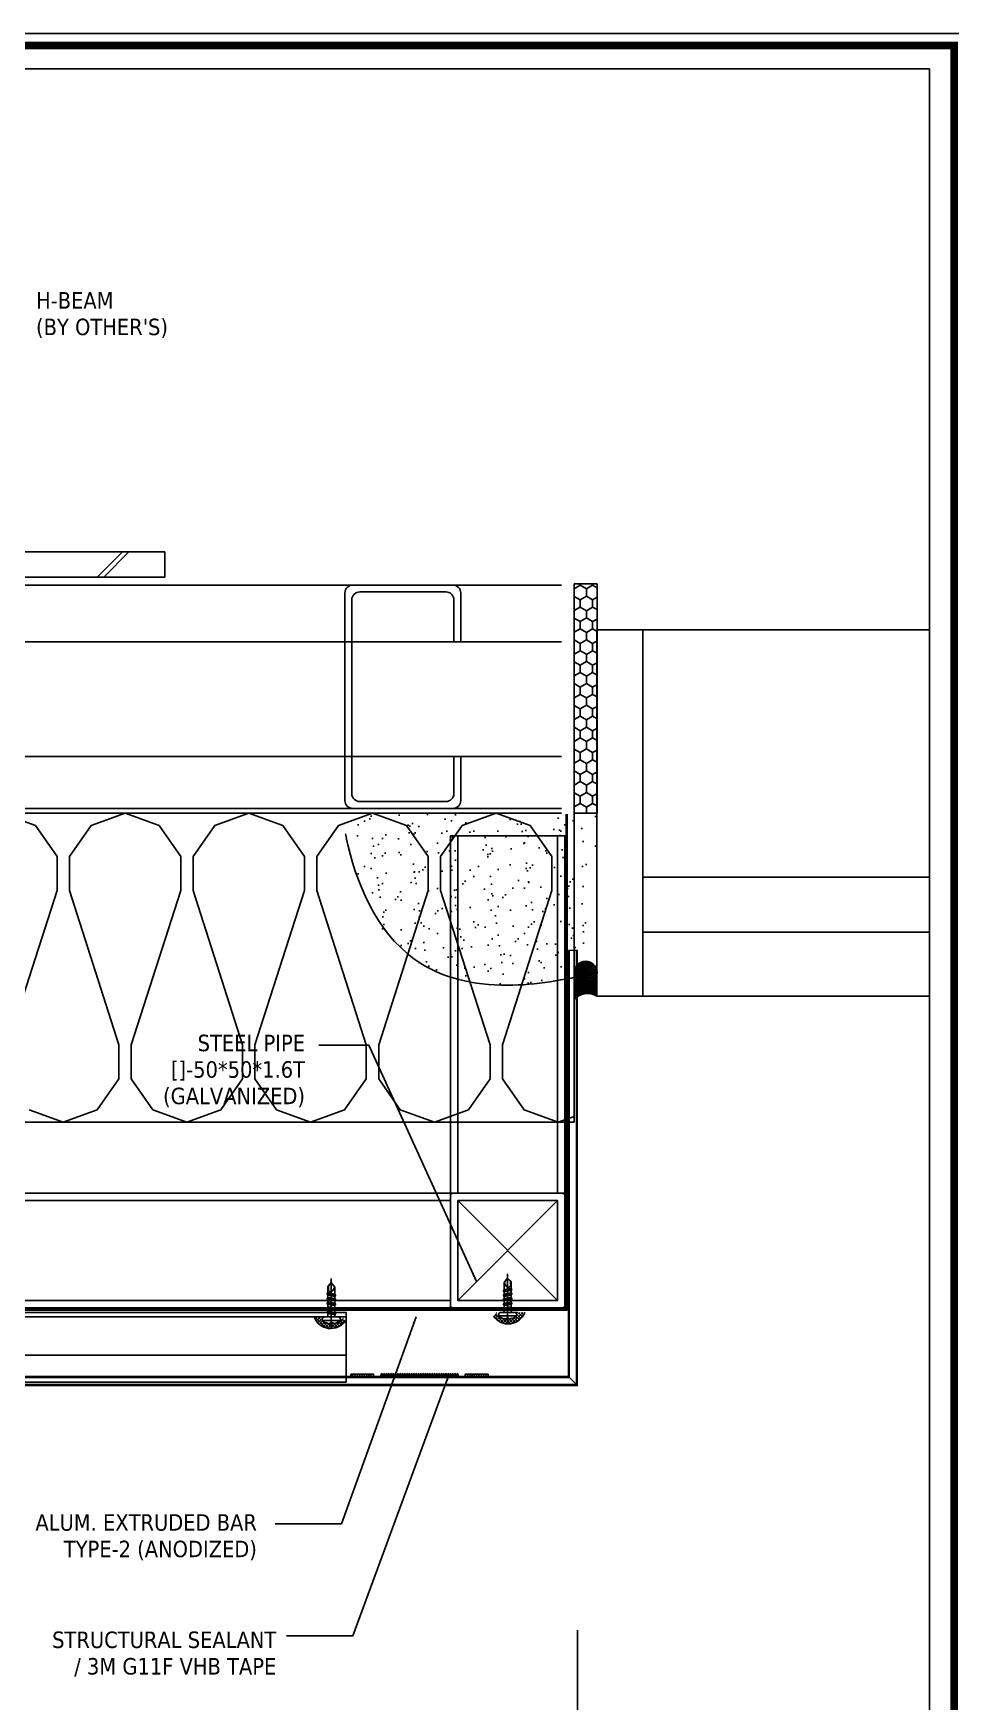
# Model space of a CAD drawing. Header units: millimetres. Extents: x 7297 to 60227, y -7497 to 19324.
# Drawn here: x 10566 to 10966, y 2849 to 3577 of the extents above; entities that cross this region are included whole.
import ezdxf

# ---------------------------------------------------------------- set-up
doc = ezdxf.new("R2010")
doc.units = ezdxf.units.MM
doc.linetypes.add('HIDDEN', pattern=[0.375, 0.25, -0.125])
for name, color, linetype in [('NS_AL_MOLD', 7, 'Continuous'), ('NS_CAULKING', 8, 'Continuous'), ('NS_COL_CYAN', 4, 'Continuous'), ('NS_COL_D-GREY', 8, 'Continuous'), ('NS_COL_L-GREY', 8, 'Continuous'), ('NS_DIM', 1, 'Continuous'), ('NS_FORM', 7, 'Continuous'), ('NS_FRAME', 253, 'Continuous'), ('NS_GASKET_3M', 150, 'Continuous'), ('NS_INSUL', 8, 'Continuous'), ('NS_PIPE_FRAME', 2, 'Continuous'), ('NS_RIVET_SCREW', 1, 'Continuous'), ('NS_TEXT', 2, 'Continuous'), ('NS_WATERPROOF', 150, 'Continuous')]:
    doc.layers.add(name, color=color, linetype=linetype)
doc.layers.add('NS_AL_PANEL', color=32, linetype='Continuous', lineweight=9)
doc.styles.add('Expo M', font='Expo M.ttf')
doc.dimstyles.new('DS2', dxfattribs={"dimscale": 2, "dimtxt": 1.8, "dimasz": 1.5, "dimexe": 1, "dimexo": 1, "dimgap": 0.5, "dimtad": 1, "dimtoh": 1, "dimdec": 1, "dimzin": 1, "dimdsep": 46, "dimtxsty": 'Expo M', "dimcen": 2, "dimadec": 1, "dimazin": 0, "dimtfac": 1, "dimtdec": 4, "dimtix": 1, "dimtmove": 1, "dimatfit": 3, "dimfxl": 1, "dimtolj": 1, "dimtzin": 1, "dimarcsym": 0})
doc.dimstyles.new('N-SPACE', dxfattribs={"dimscale": 4, "dimtxt": 1.8, "dimasz": 1.5, "dimexe": 1, "dimexo": 1, "dimgap": 1, "dimtad": 1, "dimtoh": 1, "dimdec": 1, "dimzin": 1, "dimdsep": 46, "dimtxsty": 'Expo M', "dimcen": 2, "dimclrd": 1, "dimclre": 1, "dimclrt": 2, "dimadec": 1, "dimazin": 0, "dimtfac": 1, "dimtdec": 1, "dimtix": 1, "dimtmove": 1, "dimatfit": 3, "dimfxl": 1, "dimtolj": 1, "dimtzin": 1, "dimarcsym": 0})

# ---------------------------------------------------------------- blocks, each defined once
blk = doc.blocks.new('FRAME')
blk.add_lwpolyline([(159676.03, 94666.83), (159696.03, 94666.83), (159696.03, 94506.83), (159676.03, 94506.83), (159676.03, 94666.83)])
blk = doc.blocks.new('n-mid-bar')
blk.add_line((889.29, 1849.78), (885.29, 1849.78))
blk = doc.blocks.new('피스')
for p, q in [((-4, 1.5), (-4, 1)), ((-4, 1.5), (4, 1.5)), ((-3, 0), (3, 0)), ((-0.5, 2.98), (-0.4, 2.3)), ((-0.4, 2.3), (0.4, 2.3)), ((0, 4.99), (0, -16.77)), ((0.5, 2.98), (0.4, 2.3)), ((4, 1.5), (4, 1)), ((2, -1.5), (-2, -2)), ((-1.5, -1.5), (-2, -2)), ((-2, -2), (-1.5, -2.5)), ((-1.5, -3.5), (-2, -4)), ((2, -3.5), (-2, -4)), ((-2, -4), (-1.5, -4.5)), ((-1.5, -5.5), (-2, -6)), ((2, -5.5), (-2, -6)), ((-2, -6), (-1.5, -6.5)), ((-1.5, -0.5), (-1.5, -1.5)), ((1.5, -1), (-1.5, -1.5)), ((1.5, -2), (-1.5, -2.5)), ((-1.5, -2.5), (-1.5, -3.5)), ((1.5, -3), (-1.5, -3.5)), ((1.5, -4), (-1.5, -4.5)), ((-1.5, -4.5), (-1.5, -5.5)), ((1.5, -5), (-1.5, -5.5)), ((1.5, -6), (-1.5, -6.5)), ((-1.5, -6.5), (-1.5, -7.5)), ((1.5, -7), (-1.5, -7.5)), ((1.5, -0.5), (1.5, -1)), ((1.5, -1), (2, -1.5)), ((2, -1.5), (1.5, -2)), ((1.5, -2), (1.5, -3)), ((1.5, -3), (2, -3.5)), ((2, -3.5), (1.5, -4)), ((1.5, -4), (1.5, -5)), ((1.5, -5), (2, -5.5)), ((2, -5.5), (1.5, -6)), ((1.5, -6), (1.5, -7)), ((1.5, -7), (2, -7.5)), ((-1.5, -7.5), (-2, -8)), ((2, -7.5), (-2, -8)), ((-2, -8), (-1.5, -8.5)), ((-1.5, -9.5), (-2, -10)), ((2, -9.5), (-2, -10)), ((-2, -10), (-1.5, -10.5)), ((1.5, -8), (-1.5, -8.5)), ((-1.5, -8.5), (-1.5, -9.5)), ((1.5, -9), (-1.5, -9.5)), ((1.5, -10), (-1.5, -10.5)), ((-1.5, -10.5), (-1.5, -13.5)), ((0, -15), (-1.5, -13.5)), ((-1.27, -13.54), (-1.27, -11.97)), ((0, -15), (-1.27, -13.54)), ((0, -15), (1.5, -13.03)), ((1.5, -13.03), (0.6, -11.47)), ((2, -7.5), (1.5, -8)), ((1.5, -8), (1.5, -9)), ((1.5, -9), (2, -9.5)), ((2, -9.5), (1.5, -10)), ((1.5, -10), (1.5, -13.03))]:
    blk.add_line(p, q)
for centre, radius, start, end in [((0, -3.08), 6.08, 94.71456, 131.11209), ((-3, 1), 1, 180, 270), ((-2, -0.5), 0.5, 0, 90), ((0, -3.08), 6.08, 48.88791, 85.28544), ((2, -0.5), 0.5, 90, 180), ((3, 1), 1, 270, 0), ((-0.27, -11.97), 1, 30.08633, 180)]:
    blk.add_arc(centre, radius, start, end)
blk = doc.blocks.new('N-SCREW')
blk.add_blockref('피스', (17.25, -1.03))
blk = doc.blocks.new('*D788')
at = {"layer": 'NS_DIM', "color": 1, "lineweight": -2, "transparency": 16777216}
for p, q in [((10363.07, 2879.85), (10363.07, 2805.22)), ((10803.57, 2879.85), (10803.57, 2805.22)), ((10797.57, 2809.22), (10369.07, 2809.22))]:
    blk.add_line(p, q, dxfattribs=at)
at = {"layer": 'NS_DIM', "color": 1, "transparency": 16777216}
for points in [[(10369.07, 2810.22), (10369.07, 2808.22), (10363.07, 2809.22)], [(10797.57, 2810.22), (10797.57, 2808.22), (10803.57, 2809.22)]]:
    blk.add_solid(points, dxfattribs=at)
at = {"layer": 'NS_DIM', "color": 2, "transparency": 16777216, "insert": (10583.32, 2817), "char_height": 7.2, "attachment_point": 5, "style": 'Expo M'}
blk.add_mtext('\\A1;MODULE DIM', dxfattribs=at)
blk = doc.blocks.new('AL-TEMPLATE')
at = {"color": 7, "ltscale": 2}
blk.add_lwpolyline([(1972.34, 1515.25), (1972.34, 921.25), (2812.34, 921.25), (2812.34, 1515.25)], close=True, dxfattribs=at)
at = {"color": 8, "const_width": 2.5}
blk.add_lwpolyline([(1976.34, 1509.45), (2808.34, 1509.45), (2808.34, 927.05), (1976.34, 927.05)], close=True, dxfattribs=at)
at = {"color": 9}
blk.add_lwpolyline([(1984.07, 1501.32), (2709.08, 1501.32), (2709.08, 935.18), (1984.07, 935.18)], close=True, dxfattribs=at)
blk = doc.blocks.new('*U98')
for p, q in [((1, 50), (0, 50)), ((0, 49), (0, 50)), ((0, 49), (0, 1)), ((49, 50), (1, 50)), ((3.2, 3.2), (46.8, 46.8)), ((46.8, 3.2), (3.2, 46.8)), ((49, 50), (50, 50)), ((50, 49), (50, 50)), ((50, 1), (50, 49)), ((0, 1), (0, 0)), ((1, 0), (0, 0)), ((50, 1), (50, 0)), ((1, 0), (49, 0)), ((49, 0), (50, 0))]:
    blk.add_line(p, q)
blk.add_lwpolyline([(3.2, 46.8), (3.2, 3.2), (46.8, 3.2), (46.8, 46.8)], close=True)
for centre, start, end in [((1, 49), 90, 180), ((49, 49), 0, 90), ((1, 1), 180, 270), ((49, 1), 270, 0)]:
    blk.add_arc(centre, 1, start, end)
blk = doc.blocks.new('*U185')
blk.add_lwpolyline([(0, 0), (50, 0), (50, 385), (0, 385)], close=True)
at = {"linetype": 'HIDDEN'}
blk.add_lwpolyline([(3.2, 0), (46.8, 0), (46.8, 385), (3.2, 385)], close=True, dxfattribs=at)
blk = doc.blocks.new('*U184')
blk.add_lwpolyline([(0, 0), (50, 0), (50, 156), (0, 156)], close=True)
at = {"linetype": 'HIDDEN'}
blk.add_lwpolyline([(3.2, 0), (46.8, 0), (46.8, 156), (3.2, 156)], close=True, dxfattribs=at)

msp = doc.modelspace()

# ---------------------------------------------------------------- hatches: boundary and pattern name
at = {"layer": 'NS_CAULKING'}
h = msp.add_hatch(dxfattribs=at)
h.set_pattern_fill('HONEY', color=256, scale=0.149999, angle=-180, style=0)
h.set_pattern_definition([(180, (-594537.29595, -909095.0152), (-0.71437227822, -0.41244302533), [0.4762481855, -0.95249637096]), (300, (-594537.29595, -909095.0152), (0.71437227666, -0.41244302803), [0.4762481855, -0.95249637096]), (240, (-594537.29595, -909095.0152), (-1.56e-09, -0.82488605336), [-0.95249637096, 0.4762481855])])
edge = h.paths.add_edge_path()
edge.add_arc((10807.07, 3166.96), 5, 180, 540, ccw=False)
h = msp.add_hatch(dxfattribs=at)
h.set_pattern_fill('ANSI37', color=256, scale=0.149999, angle=-90, style=0)
h.set_pattern_definition([(315, (923050.74613, -551639.6342), (0.33675832148, 0.33675832148), []), (45, (923050.74613, -551639.6342), (-0.33675832148, 0.33675832148), [])])
edge = h.paths.add_edge_path()
edge.add_line((10802.07, 3164.11), (10802.07, 3166.97))
edge.add_arc((10807.07, 3166.96), 5, 179.95167, 360)
edge.add_line((10812.07, 3166.96), (10812.07, 3156.61))
edge.add_arc((10807.9, 3150.28), 7.57, 56.64362, 140.41793)
edge.add_line((10802.07, 3155.11), (10802.07, 3164.11))
h = msp.add_hatch(dxfattribs=at)
h.set_pattern_fill('ANSI37', color=256, scale=0.3, style=0, pattern_type=2)
h.set_pattern_definition([(45, (-748113.4097, -86006.9889), (-0.6735192091, 0.6735192091), []), (135, (-748113.4097, -86006.9889), (-0.6735192091, -0.6735192091), [])])
h.paths.add_polyline_path([(10702.24, 3014.94), (10700.99, 3016.61), (10700.73, 3016.61), (10700.73, 3015.98), (10700.73, 3015.95), (10700.73, 3015.93), (10700.73, 3015.9), (10700.73, 3015.87), (10700.73, 3015.84), (10700.73, 3015.81), (10700.72, 3015.78), (10700.72, 3015.75), (10700.71, 3015.72), (10700.71, 3015.68), (10700.7, 3015.65), (10700.69, 3015.62), (10700.69, 3015.59), (10700.68, 3015.56), (10700.67, 3015.53), (10700.66, 3015.5), (10700.65, 3015.47), (10700.63, 3015.44), (10700.62, 3015.41), (10700.61, 3015.38), (10700.6, 3015.35), (10700.58, 3015.32), (10700.56, 3015.29), (10700.55, 3015.27), (10700.53, 3015.24), (10700.51, 3015.21), (10700.5, 3015.18), (10700.48, 3015.15), (10700.46, 3015.13), (10700.44, 3015.1), (10700.42, 3015.07), (10700.39, 3015.05), (10700.37, 3015.02), (10700.35, 3015), (10700.33, 3014.98), (10700.3, 3014.95), (10700.28, 3014.93), (10700.25, 3014.91), (10700.23, 3014.89), (10700.2, 3014.87), (10700.17, 3014.85), (10700.15, 3014.83), (10700.12, 3014.81), (10700.09, 3014.79), (10700.06, 3014.78), (10700.04, 3014.76), (10700.01, 3014.74), (10699.98, 3014.73), (10699.95, 3014.72), (10699.92, 3014.7), (10699.89, 3014.69), (10699.86, 3014.68), (10699.83, 3014.67), (10699.8, 3014.66), (10699.78, 3014.65), (10699.75, 3014.64), (10699.72, 3014.63), (10699.69, 3014.62), (10699.66, 3014.62), (10699.63, 3014.61), (10699.6, 3014.6), (10699.57, 3014.6), (10699.54, 3014.59), (10699.51, 3014.59), (10699.09, 3014.48), (10698.67, 3014.38), (10698.46, 3014.34), (10698.25, 3014.3), (10698.03, 3014.26), (10697.81, 3014.23), (10697.6, 3014.2), (10697.38, 3014.17), (10697.16, 3014.15), (10696.94, 3014.14), (10696.72, 3014.12), (10696.51, 3014.11), (10696.29, 3014.11), (10696.07, 3014.11), (10695.85, 3014.11), (10695.63, 3014.11), (10695.41, 3014.12), (10695.19, 3014.14), (10694.97, 3014.15), (10694.75, 3014.17), (10694.53, 3014.2), (10694.32, 3014.23), (10694.1, 3014.26), (10693.89, 3014.3), (10693.67, 3014.34), (10693.46, 3014.38), (10693.04, 3014.48), (10692.62, 3014.59), (10692.59, 3014.59), (10692.56, 3014.6), (10692.54, 3014.6), (10692.51, 3014.61), (10692.48, 3014.61), (10692.45, 3014.62), (10692.42, 3014.63), (10692.39, 3014.64), (10692.36, 3014.64), (10692.34, 3014.65), (10692.31, 3014.66), (10692.28, 3014.67), (10692.25, 3014.68), (10692.22, 3014.7), (10692.19, 3014.71), (10692.17, 3014.72), (10692.14, 3014.74), (10692.11, 3014.75), (10692.08, 3014.77), (10692.06, 3014.78), (10692.03, 3014.8), (10692, 3014.82), (10691.98, 3014.83), (10691.95, 3014.85), (10691.93, 3014.87), (10691.9, 3014.89), (10691.88, 3014.91), (10691.85, 3014.93), (10691.83, 3014.96), (10691.81, 3014.98), (10691.78, 3015), (10691.76, 3015.03), (10691.74, 3015.05), (10691.72, 3015.07), (10691.7, 3015.1), (10691.68, 3015.12), (10691.66, 3015.15), (10691.64, 3015.18), (10691.62, 3015.2), (10691.61, 3015.23), (10691.59, 3015.26), (10691.57, 3015.28), (10691.56, 3015.31), (10691.54, 3015.34), (10691.53, 3015.37), (10691.52, 3015.4), (10691.5, 3015.43), (10691.49, 3015.45), (10691.48, 3015.48), (10691.47, 3015.51), (10691.46, 3015.54), (10691.45, 3015.57), (10691.44, 3015.6), (10691.44, 3015.63), (10691.43, 3015.66), (10691.42, 3015.69), (10691.42, 3015.72), (10691.41, 3015.75), (10691.41, 3015.78), (10691.41, 3015.8), (10691.4, 3015.83), (10691.4, 3015.86), (10691.4, 3015.89), (10691.4, 3015.92), (10691.4, 3016.61), (10688.55, 3016.61), (10688.65, 3016.38), (10688.75, 3016.14), (10688.86, 3015.91), (10688.98, 3015.68), (10689.11, 3015.45), (10689.24, 3015.23), (10689.39, 3015.01), (10689.54, 3014.79), (10689.7, 3014.58), (10689.87, 3014.37), (10690.05, 3014.17), (10690.23, 3013.97), (10690.42, 3013.78), (10690.62, 3013.59), (10690.82, 3013.42), (10691.03, 3013.25), (10691.25, 3013.08), (10691.47, 3012.93), (10691.7, 3012.78), (10691.93, 3012.64), (10692.16, 3012.51), (10692.4, 3012.39), (10692.65, 3012.27), (10692.89, 3012.17), (10693.14, 3012.07), (10693.39, 3011.98), (10693.64, 3011.91), (10693.89, 3011.84), (10694.14, 3011.78), (10694.39, 3011.72), (10694.64, 3011.68), (10694.89, 3011.65), (10695.15, 3011.62), (10695.4, 3011.6), (10695.66, 3011.59), (10695.92, 3011.59), (10696.18, 3011.6), (10696.44, 3011.61), (10696.7, 3011.64), (10696.96, 3011.67), (10697.23, 3011.71), (10697.49, 3011.77), (10697.75, 3011.83), (10698.01, 3011.9), (10698.27, 3011.98), (10698.53, 3012.07), (10698.78, 3012.17), (10699.03, 3012.27), (10699.27, 3012.39), (10699.51, 3012.51), (10699.75, 3012.64), (10699.98, 3012.78), (10700.21, 3012.93), (10700.43, 3013.09), (10700.64, 3013.25), (10700.85, 3013.41), (10701.05, 3013.59), (10701.24, 3013.77), (10701.43, 3013.95), (10701.61, 3014.14), (10701.78, 3014.34), (10701.94, 3014.54), (10702.09, 3014.74)], flags=0)
h = msp.add_hatch(dxfattribs=at)
h.set_pattern_fill('ANSI37', color=256, scale=0.3, angle=90, style=0, pattern_type=2)
h.set_pattern_definition([(135, (99813.165, -747617.5915), (-0.6735192091, -0.6735192091), []), (225, (99813.165, -747617.5915), (0.6735192091, -0.6735192091), [])])
h.paths.add_polyline_path([(10766.89, 3016.94), (10768.14, 3018.61), (10768.4, 3018.61), (10768.4, 3017.98), (10768.4, 3017.95), (10768.4, 3017.93), (10768.4, 3017.9), (10768.4, 3017.87), (10768.4, 3017.84), (10768.41, 3017.81), (10768.41, 3017.78), (10768.41, 3017.75), (10768.42, 3017.72), (10768.43, 3017.68), (10768.43, 3017.65), (10768.44, 3017.62), (10768.45, 3017.59), (10768.46, 3017.56), (10768.46, 3017.53), (10768.48, 3017.5), (10768.49, 3017.47), (10768.5, 3017.44), (10768.51, 3017.41), (10768.52, 3017.38), (10768.54, 3017.35), (10768.55, 3017.32), (10768.57, 3017.29), (10768.58, 3017.27), (10768.6, 3017.24), (10768.62, 3017.21), (10768.64, 3017.18), (10768.66, 3017.15), (10768.68, 3017.13), (10768.7, 3017.1), (10768.72, 3017.07), (10768.74, 3017.05), (10768.76, 3017.02), (10768.78, 3017), (10768.81, 3016.98), (10768.83, 3016.95), (10768.86, 3016.93), (10768.88, 3016.91), (10768.91, 3016.89), (10768.93, 3016.87), (10768.96, 3016.85), (10768.99, 3016.83), (10769.01, 3016.81), (10769.04, 3016.79), (10769.07, 3016.78), (10769.1, 3016.76), (10769.12, 3016.74), (10769.15, 3016.73), (10769.18, 3016.72), (10769.21, 3016.7), (10769.24, 3016.69), (10769.27, 3016.68), (10769.3, 3016.67), (10769.33, 3016.66), (10769.36, 3016.65), (10769.39, 3016.64), (10769.42, 3016.63), (10769.45, 3016.62), (10769.48, 3016.62), (10769.5, 3016.61), (10769.53, 3016.6), (10769.56, 3016.6), (10769.59, 3016.59), (10769.62, 3016.59), (10770.04, 3016.48), (10770.46, 3016.38), (10770.67, 3016.34), (10770.89, 3016.3), (10771.1, 3016.26), (10771.32, 3016.23), (10771.53, 3016.2), (10771.75, 3016.17), (10771.97, 3016.15), (10772.19, 3016.14), (10772.41, 3016.12), (10772.63, 3016.11), (10772.85, 3016.11), (10773.07, 3016.11), (10773.29, 3016.11), (10773.51, 3016.11), (10773.72, 3016.12), (10773.94, 3016.14), (10774.16, 3016.15), (10774.38, 3016.17), (10774.6, 3016.2), (10774.81, 3016.23), (10775.03, 3016.26), (10775.25, 3016.3), (10775.46, 3016.34), (10775.67, 3016.38), (10776.09, 3016.48), (10776.51, 3016.59), (10776.54, 3016.59), (10776.57, 3016.6), (10776.6, 3016.6), (10776.62, 3016.61), (10776.65, 3016.61), (10776.68, 3016.62), (10776.71, 3016.63), (10776.74, 3016.64), (10776.77, 3016.64), (10776.8, 3016.65), (10776.83, 3016.66), (10776.85, 3016.67), (10776.88, 3016.68), (10776.91, 3016.7), (10776.94, 3016.71), (10776.97, 3016.72), (10776.99, 3016.74), (10777.02, 3016.75), (10777.05, 3016.77), (10777.08, 3016.78), (10777.1, 3016.8), (10777.13, 3016.82), (10777.16, 3016.83), (10777.18, 3016.85), (10777.21, 3016.87), (10777.23, 3016.89), (10777.26, 3016.91), (10777.28, 3016.93), (10777.3, 3016.96), (10777.33, 3016.98), (10777.35, 3017), (10777.37, 3017.03), (10777.39, 3017.05), (10777.41, 3017.07), (10777.43, 3017.1), (10777.45, 3017.12), (10777.47, 3017.15), (10777.49, 3017.18), (10777.51, 3017.2), (10777.53, 3017.23), (10777.54, 3017.26), (10777.56, 3017.28), (10777.57, 3017.31), (10777.59, 3017.34), (10777.6, 3017.37), (10777.62, 3017.4), (10777.63, 3017.43), (10777.64, 3017.45), (10777.65, 3017.48), (10777.66, 3017.51), (10777.67, 3017.54), (10777.68, 3017.57), (10777.69, 3017.6), (10777.69, 3017.63), (10777.7, 3017.66), (10777.71, 3017.69), (10777.71, 3017.72), (10777.72, 3017.75), (10777.72, 3017.78), (10777.73, 3017.8), (10777.73, 3017.83), (10777.73, 3017.86), (10777.73, 3017.89), (10777.73, 3017.92), (10777.73, 3018.61), (10780.58, 3018.61), (10780.49, 3018.38), (10780.38, 3018.14), (10780.27, 3017.91), (10780.15, 3017.68), (10780.03, 3017.45), (10779.89, 3017.23), (10779.75, 3017.01), (10779.59, 3016.79), (10779.43, 3016.58), (10779.26, 3016.37), (10779.09, 3016.17), (10778.9, 3015.97), (10778.71, 3015.78), (10778.51, 3015.59), (10778.31, 3015.42), (10778.1, 3015.25), (10777.88, 3015.08), (10777.66, 3014.93), (10777.43, 3014.78), (10777.2, 3014.64), (10776.97, 3014.51), (10776.73, 3014.39), (10776.49, 3014.27), (10776.24, 3014.17), (10775.99, 3014.07), (10775.74, 3013.98), (10775.49, 3013.91), (10775.24, 3013.84), (10774.99, 3013.78), (10774.74, 3013.72), (10774.49, 3013.68), (10774.24, 3013.65), (10773.99, 3013.62), (10773.73, 3013.6), (10773.48, 3013.59), (10773.22, 3013.59), (10772.96, 3013.6), (10772.69, 3013.61), (10772.43, 3013.64), (10772.17, 3013.67), (10771.9, 3013.71), (10771.64, 3013.77), (10771.38, 3013.83), (10771.12, 3013.9), (10770.86, 3013.98), (10770.61, 3014.07), (10770.35, 3014.17), (10770.1, 3014.27), (10769.86, 3014.39), (10769.62, 3014.51), (10769.38, 3014.64), (10769.15, 3014.78), (10768.93, 3014.93), (10768.71, 3015.09), (10768.49, 3015.25), (10768.28, 3015.41), (10768.08, 3015.59), (10767.89, 3015.77), (10767.71, 3015.95), (10767.53, 3016.14), (10767.36, 3016.34), (10767.19, 3016.54), (10767.04, 3016.74)], flags=0)
at = {"layer": 'NS_GASKET_3M'}
h = msp.add_hatch(dxfattribs=at)
h.set_pattern_fill('HONEY,_O', color=256, scale=0.999996, angle=-90)
h.set_pattern_definition([(270, (928999.0745, -640410.2048), (2.749620169, -4.762481855), [3.174987903, -6.349975806]), (30, (928999.0745, -640410.2048), (2.749620187, 4.7624818444), [3.174987903, -6.349975806]), (330, (928999.0745, -640410.2048), (5.499240356, -1.04e-08), [-6.349975806, 3.174987903])])
h.paths.add_polyline_path([(10802.07, 3336.61), (10812.07, 3336.61), (10812.07, 3236.61), (10802.07, 3236.61)])
h = msp.add_hatch(dxfattribs=at)
h.set_pattern_fill('JIS_WOOD', color=256, angle=90, style=0, pattern_type=2)
h.set_pattern_definition([(135, (16855.1819, 9321.3949), (-0.5, -0.5), [])])
h.paths.add_polyline_path([(10704.57, 2991.61), (10714.57, 2991.61), (10714.57, 2990.61), (10704.57, 2990.61)], flags=0)
h = msp.add_hatch(dxfattribs=at)
h.set_pattern_fill('ANSI31', color=256, angle=90)
h.set_pattern_definition([(135, (13321.24763, 2547.0111), (-0.0883883476, -0.0883883476), [])])
h.paths.add_polyline_path([(10717.57, 2991.61), (10718.07, 2992.11), (10718.57, 2991.61), (10719.07, 2992.11), (10719.57, 2991.61), (10720.07, 2992.11), (10720.57, 2991.61), (10721.07, 2992.11), (10721.57, 2991.61), (10722.07, 2992.11), (10722.57, 2991.61), (10723.07, 2992.11), (10723.57, 2991.61), (10724.07, 2992.11), (10724.57, 2991.61), (10725.07, 2992.11), (10725.57, 2991.61), (10726.07, 2992.11), (10726.57, 2991.61), (10727.07, 2992.11), (10727.57, 2991.61), (10728.07, 2992.11), (10728.57, 2991.61), (10729.07, 2992.11), (10729.57, 2991.61), (10730.07, 2992.11), (10730.57, 2991.61), (10731.07, 2992.11), (10731.57, 2991.61), (10732.07, 2992.11), (10732.57, 2991.61), (10733.07, 2992.11), (10733.57, 2991.61), (10734.07, 2992.11), (10734.57, 2991.61), (10735.07, 2992.11), (10735.57, 2991.61), (10736.07, 2992.11), (10736.57, 2991.61), (10737.07, 2992.11), (10737.57, 2991.61), (10738.07, 2992.11), (10738.57, 2991.61), (10739.07, 2992.11), (10739.57, 2991.61), (10740.07, 2992.11), (10740.57, 2991.61), (10741.07, 2992.11), (10741.57, 2991.61), (10742.07, 2992.11), (10742.57, 2991.61), (10743.07, 2992.11), (10743.57, 2991.61), (10744.07, 2992.11), (10744.57, 2991.61), (10745.07, 2992.11), (10745.57, 2991.61), (10746.07, 2992.11), (10746.57, 2991.61), (10747.07, 2992.11), (10747.57, 2991.61), (10748.07, 2992.11), (10748.57, 2991.61), (10749.07, 2992.11), (10749.57, 2991.61), (10750.07, 2992.11), (10750.57, 2991.61), (10751.07, 2992.11), (10751.57, 2991.61, 0.414214), (10752.57, 2990.61), (10716.57, 2990.61, 0.414214)])
at = {"layer": 'NS_GASKET_3M', "extrusion": (0, 0, -1)}
h = msp.add_hatch(dxfattribs=at)
h.set_pattern_fill('JIS_WOOD', color=256, angle=-90, style=0, pattern_type=2)
h.set_pattern_definition([(315, (-16855.1819, -4170.2843), (0.5, 0.5), [])])
h.paths.add_polyline_path([(-10764.57, 2991.61), (-10754.57, 2991.61), (-10754.57, 2990.61), (-10764.57, 2990.61)], flags=0)
at = {"layer": 'NS_INSUL'}
h = msp.add_hatch(dxfattribs=at)
h.set_pattern_fill('AR-SAND', color=256, scale=0.25, angle=-90)
h.set_pattern_definition([(307.5, (13354.732, 23379.535), (12.235331, 0.400008), [0, -9.652, 0, -10.795, 0, -10.31875]), (277.5, (13354.732, 23379.535), (17.920628, -11.238082), [0, -5.207, 0, -8.6995, 0, -3.33375]), (237.5, (13354.732, 23387.345), (0.0359296, -19.774809), [0, -3.175, 0, -11.43, 0, -14.9225]), (227.5, (13354.732, 23387.345), (5.573233, -19.088911), [0, -1.5875, 0, -7.493, 0, -8.5725])])
edge = h.paths.add_edge_path()
edge.add_line((10703.59, 3221.6), (10702.36, 3236.61))
edge.add_line((10702.36, 3236.61), (10812.07, 3236.61))
edge.add_line((10812.07, 3236.61), (10812.07, 3209.96))
edge.add_line((10812.07, 3209.96), (10812.07, 3166.96))
edge.add_line((10812.07, 3166.96), (10789.26, 3162.64))
edge.add_spline(control_points=[(10789.26, 3162.64), (10775.47, 3161.48), (10745.16, 3161.98), (10721.34, 3178.65), (10708.3, 3200.29), (10703.59, 3221.6)], knot_values=[0, 0, 0, 0, 10.533708, 77.580253, 130.386572, 130.386572, 130.386572, 130.386572], degree=3, periodic=0)

# ---------------------------------------------------------------- linework, layer by layer
at = {"layer": 'NS_AL_PANEL'}
for p, q in [((10799.57, 2990.61), (10799.57, 3176.61)), ((10803.57, 3176.61), (10799.57, 3176.61)), ((10800.07, 2990.11), (10800.07, 3176.61)), ((10803.07, 2987.11), (10803.07, 3176.61)), ((10803.57, 2986.61), (10803.57, 3176.61)), ((10799.57, 2990.61), (10803.07, 2987.11))]:
    msp.add_line(p, q, dxfattribs=at)
for points in [[(10799.57, 2990.61), (10363.07, 2990.61)], [(10800.07, 2990.11), (10363.07, 2990.11)], [(10803.07, 2987.11), (10363.07, 2987.11)], [(10803.57, 2986.61), (10363.07, 2986.61)]]:
    msp.add_lwpolyline(points, dxfattribs=at)
at = {"layer": 'NS_CAULKING'}
msp.add_circle((10807.07, 3166.96, 0), 5, dxfattribs=at)
for centre, radius, start, end in [((10807.9, 3150.28), 7.57, 56.64362, 140.41793), ((10695.84, 3019.38), 7.79, 200.84266, 325.28379), ((10773.3, 3021.38), 7.79, 214.71621, 339.15734)]:
    msp.add_arc(centre, radius, start, end, dxfattribs=at)
at = {"layer": 'NS_COL_D-GREY'}
for p, q in [((10593.95, 3339.62), (10604.95, 3350.62)), ((10596.78, 3339.62), (10607.78, 3350.62))]:
    msp.add_line(p, q, dxfattribs=at)
msp.add_lwpolyline([(10518.9, 3501.21), (10518.9, 3360.62, -0.414214), (10508.9, 3350.62), (10423.4, 3350.62), (10423.4, 3339.62), (10623.4, 3339.62), (10623.4, 3350.62), (10537.9, 3350.62, -0.414214), (10527.9, 3360.62), (10527.9, 3501.21)], format="xyb", dxfattribs=at)
at = {"layer": 'NS_COL_L-GREY'}
for p, q in [((10363.07, 3018.61), (10702.57, 3018.61)), ((10363.07, 3016.61), (10702.57, 3016.61)), ((10702.57, 2988.11), (10702.57, 3018.61)), ((10363.07, 2999.95), (10702.57, 2999.95)), ((10702.57, 2988.11), (10363.07, 2988.11))]:
    msp.add_line(p, q, dxfattribs=at)
for points in [[(10832.07, 3316.61), (10957.22, 3316.61)], [(10957.22, 3208.61), (10832.07, 3208.61)], [(10957.22, 3184.61), (10832.07, 3184.61)], [(10832.07, 3156.61), (10957.22, 3156.61)]]:
    msp.add_lwpolyline(points, dxfattribs=at)
at = {"layer": 'NS_FRAME'}
for p, q in [((10243.41, 3336.16), (10796.64, 3336.16)), ((10243.41, 3311.4), (10796.64, 3311.4)), ((10243.41, 3261.29), (10796.64, 3261.29)), ((10243.41, 3238.61), (10796.64, 3238.61))]:
    msp.add_line(p, q, dxfattribs=at)
msp.add_lwpolyline([(10749.61, 3245.09, -0.414214), (10746.13, 3241.61), (10708.52, 3241.61, -0.414214), (10705.03, 3245.09), (10705.03, 3329.68, -0.414214), (10708.52, 3333.16), (10746.13, 3333.16, -0.414214), (10749.61, 3329.68), (10749.61, 3311.4), (10752.61, 3311.4), (10752.61, 3332.68, 0.414214), (10749.13, 3336.16), (10705.52, 3336.16, 0.414214), (10702.03, 3332.68), (10702.03, 3242.09, 0.414214), (10705.52, 3238.61), (10749.13, 3238.61, 0.414214), (10752.61, 3242.09), (10752.61, 3261.29), (10749.61, 3261.29)], format="xyb", close=True, dxfattribs=at)
at = {"layer": 'NS_GASKET_3M'}
for points in [[(10802.07, 3336.61), (10812.07, 3336.61), (10812.07, 3236.61), (10802.07, 3236.61)], [(10704.57, 2991.61), (10714.57, 2991.61), (10714.57, 2990.61), (10704.57, 2990.61)], [(10764.57, 2991.61), (10754.57, 2991.61), (10754.57, 2990.61), (10764.57, 2990.61)]]:
    msp.add_lwpolyline(points, close=True, dxfattribs=at)
at = {"layer": 'NS_INSUL'}
for p, q in [((10796.64, 3236.61), (10243.41, 3236.61)), ((10802.07, 3236.61), (10802.07, 3101.61))]:
    msp.add_line(p, q, dxfattribs=at)
for points in [[(10552.07, 3236.61), (10566.92, 3231.21), (10576.37, 3217.71), (10576.37, 3202.86), (10554.77, 3135.36)], [(10564.22, 3107.01), (10579.07, 3101.61), (10593.92, 3107.01), (10603.37, 3120.51), (10603.37, 3135.36), (10581.77, 3202.86), (10581.77, 3217.71), (10591.22, 3231.21), (10606.07, 3236.61), (10620.92, 3231.21), (10630.37, 3217.71), (10630.37, 3202.86), (10608.77, 3135.36), (10608.77, 3120.51), (10618.22, 3107.01), (10633.07, 3101.61), (10647.92, 3107.01), (10657.37, 3120.51), (10657.37, 3135.36), (10635.77, 3202.86), (10635.77, 3217.71), (10645.22, 3231.21), (10660.07, 3236.61), (10674.92, 3231.21), (10684.37, 3217.71), (10684.37, 3202.86), (10662.77, 3135.36), (10662.77, 3120.51), (10672.22, 3107.01), (10687.07, 3101.61), (10701.92, 3107.01), (10711.37, 3120.51), (10711.37, 3135.36), (10689.77, 3202.86), (10689.77, 3217.71), (10699.22, 3231.21), (10714.07, 3236.61), (10728.92, 3231.21), (10738.37, 3217.71), (10738.37, 3202.86), (10716.77, 3135.36), (10716.77, 3120.51), (10726.22, 3107.01), (10741.07, 3101.61), (10755.92, 3107.01), (10765.37, 3120.51), (10765.37, 3135.36), (10743.77, 3202.86), (10743.77, 3217.71), (10753.22, 3231.21), (10768.07, 3236.61), (10782.92, 3231.21), (10792.37, 3217.71), (10792.37, 3202.86), (10770.77, 3135.36), (10770.77, 3120.51), (10780.22, 3107.01), (10795.07, 3101.61), (10802.07, 3104.16)]]:
    msp.add_lwpolyline(points, dxfattribs=at)
msp.add_open_spline([(10702.3, 3227.59, 0), (10702.61, 3225.96, 0), (10707.21, 3203.97, 0), (10725.13, 3167.43, 0), (10774.53, 3158.87, 0), (10799.98, 3164.36, 0), (10812.07, 3166.96, 0)], degree=3, knots=[39.608899, 39.608899, 39.608899, 39.608899, 44.503051, 105.348119, 146.482728, 183.675841, 183.675841, 183.675841, 183.675841], dxfattribs=at)
at = {"layer": 'NS_WATERPROOF', "ltscale": 3}
for p, q in [((10798.57, 3019.61), (10798.57, 3236.11)), ((10799.07, 3019.61), (10799.07, 3236.11)), ((10799.07, 3020.11), (10363.07, 3020.11)), ((10799.07, 3019.61), (10363.07, 3019.61))]:
    msp.add_line(p, q, dxfattribs=at)
at = {"layer": 'NS_WATERPROOF'}
msp.add_line((10802.07, 3101.61), (10363.07, 3101.61), dxfattribs=at)

# ---------------------------------------------------------------- block references
at = {"layer": 'NS_AL_MOLD', "xscale": -1}
msp.add_blockref('n-mid-bar', (11662.86, 1168.83), dxfattribs=at)
at = {"layer": 'NS_COL_CYAN', "xscale": -1, "rotation": 180}
msp.add_blockref('FRAME', (-148863.97, 97823.44), dxfattribs=at)
at = {"layer": 'NS_FORM', "xscale": 1.32, "yscale": 1.32, "zscale": 1.32, "rotation": 270}
msp.add_blockref('AL-TEMPLATE', (8975.48, 6180.47), dxfattribs=at)
at = {"layer": 'NS_FRAME'}
msp.add_blockref('*U184', (10748.07, 3070.61), dxfattribs=at)
at = {"layer": 'NS_FRAME', "rotation": 90}
msp.add_blockref('*U185', (10748.07, 3020.61), dxfattribs=at)
at = {"layer": 'NS_PIPE_FRAME'}
msp.add_blockref('*U98', (10748.07, 3020.61), dxfattribs=at)
at = {"layer": 'NS_RIVET_SCREW', "xscale": -1, "rotation": 180}
msp.add_blockref('N-SCREW', (10678.82, 3015.58), dxfattribs=at)
at = {"layer": 'NS_RIVET_SCREW', "rotation": 180}
msp.add_blockref('N-SCREW', (10790.32, 3017.58), dxfattribs=at)

# ---------------------------------------------------------------- texts
at = {"layer": 'NS_TEXT', "char_height": 7.2, "line_spacing_factor": 0.963855}
for s, insert, width, attachment_point in [("\\fTahoma;H-BEAM\\P(BY OTHER'S)", (10567.22, 3464.01), 66.8903, 1), ('\\pxqr;{\\fTahoma|b0|i0|c0|p34;STEEL PIPE\\P[]-\\fTahoma|b0|i0|c129|p34;5\\fTahoma|b0|i0|c0|p34;0*\\fTahoma|b0|i0|c129|p34;5\\fTahoma|b0|i0|c0|p34;0*\\fTahoma|b0|i0|c129|p34;1\\fTahoma|b0|i0|c0|p34;.\\fTahoma|b0|i0|c129|p34;6\\fTahoma|b0|i0|c0|p34;T\\P(GALVANIZED)}', (10684.61, 3139.84), 109.4191, 3), ('\\pxqr;{\\fTahoma|b0|i0|c0|p34;ALUM. EXTRUDED BAR\\fTahoma|b0|i0|c129|p34;\\PTYPE-2 \\fTahoma|b0|i0|c0|p34;(\\fTahoma|b0|i0|c129|p34;ANODIZED\\fTahoma|b0|i0|c0|p34;)}', (10663.61, 2930.52), 115.355, 3), ('\\pxqr;{\\fTahoma|b0|i0|c0|p34;STRUCTURAL SEALANT\\P/ 3M G11F VHB TAPE}', (10672.08, 2859.61), 109.3471, 9)]:
    msp.add_mtext(s, dxfattribs=dict(at, insert=insert, width=width, attachment_point=attachment_point))

# ---------------------------------------------------------------- dimensions: what is measured, and where the dimension line sits
at = {"layer": 'NS_DIM'}
dim = msp.add_linear_dim(base=(10363.07, 2809.22), p1=(10803.57, 2883.85), p2=(10363.07, 2883.85), text='MODULE DIM', dimstyle='N-SPACE', dxfattribs=at)
dim.commit()
dim.dimension.update_dxf_attribs({"geometry": '*D788', "text_midpoint": (10583.32, 2817)})

# ---------------------------------------------------------------- leaders
for points in [[(10759.5, 3032.04), (10712.46, 3135.32), (10690.66, 3135.32)], [(10733.07, 3016.61), (10700.59, 2926.31), (10671.6, 2926.31)], [(10747.57, 2991.61), (10705.49, 2877.36), (10676.5, 2877.36)]]:
    msp.add_leader(points, dimstyle='DS2', override={"dimgap": 0.5, "dimtad": 0}, dxfattribs=at)

doc.saveas('drawing.dxf')
